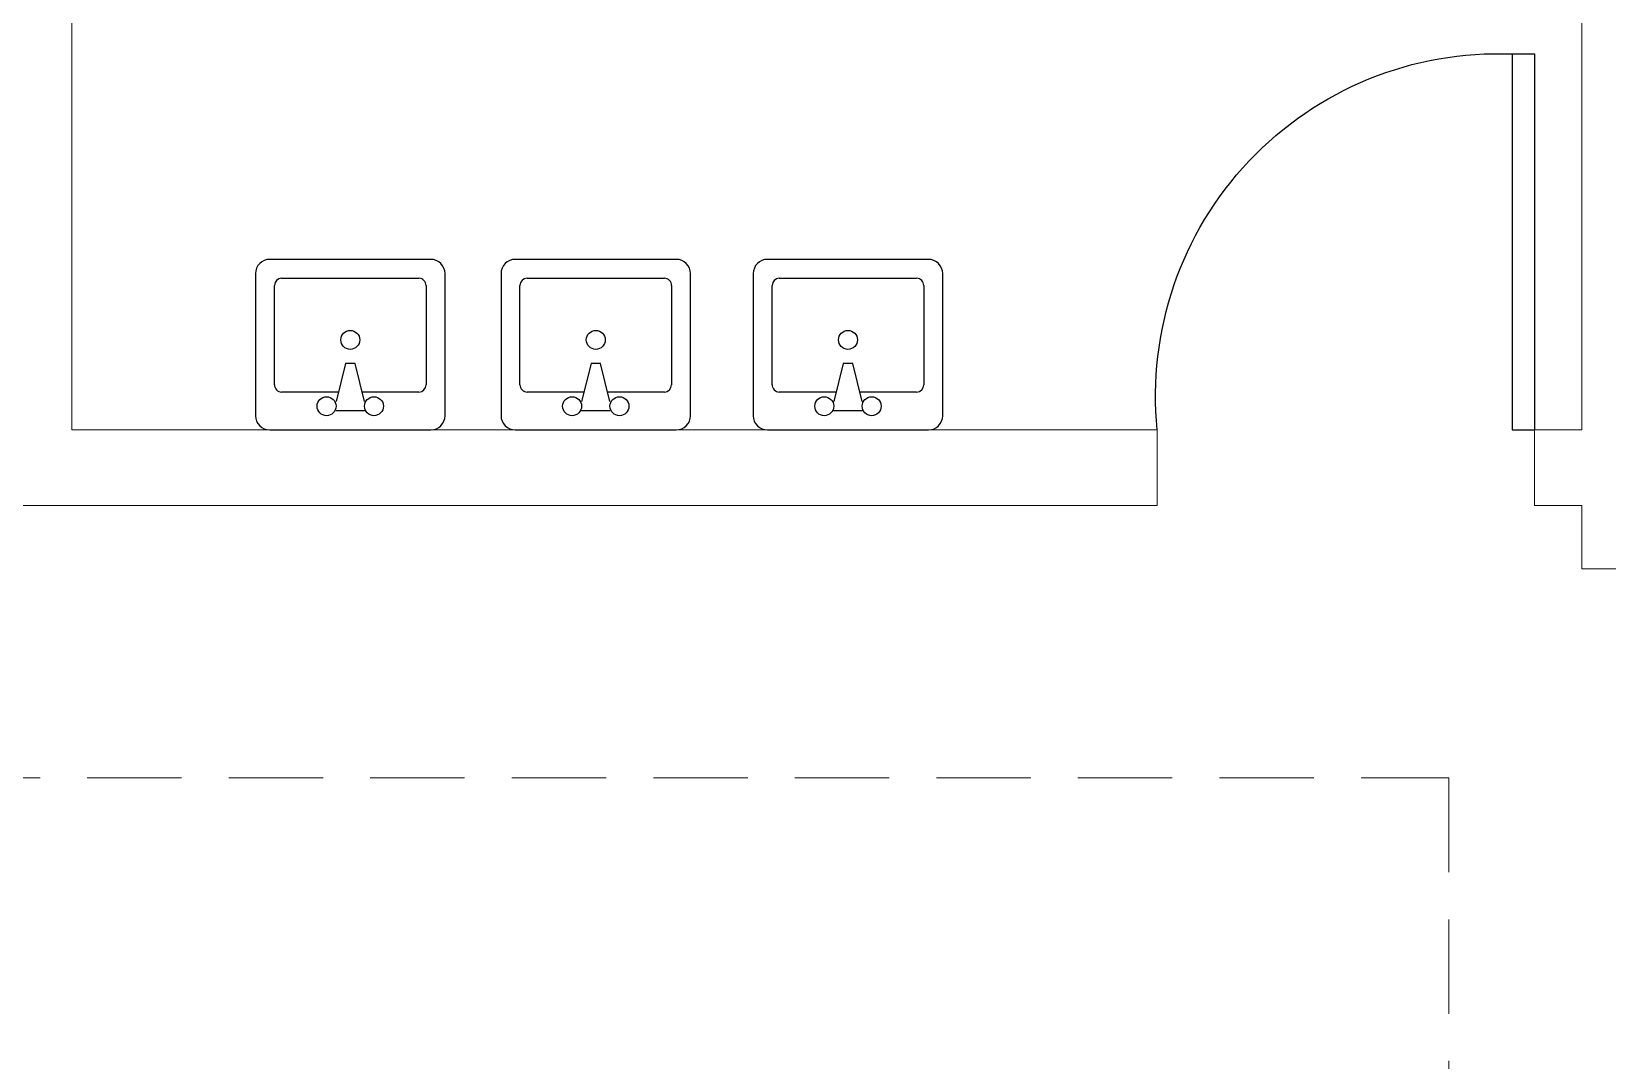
# Model space of a CAD drawing. Header units: inches. Extents: x 4 to 844, y 19 to 530.
# Drawn here: x 32.389 to 36.564, y 180.86 to 183.585 of the extents above; entities that cross this region are included whole.
import ezdxf

# ---------------------------------------------------------------- set-up
doc = ezdxf.new("R2010")
doc.units = ezdxf.units.IN
doc.header["$MEASUREMENT"] = 0
doc.linetypes.add('HIDDEN', pattern=[0.375, 0.25, -0.125])
doc.layers.add('FUR', color=6, linetype='Continuous')
doc.layers.add('TOIL', color=2, linetype='Continuous')

# ---------------------------------------------------------------- blocks, each defined once
blk = doc.blocks.new('LAV3')
at = {"color": 0, "linetype": 'ByBlock'}
for p, q in [((177.8, 254), (-203.2, 254)), ((-241.3, 215.9), (-241.3, -215.9)), ((215.9, -215.9), (215.9, 215.9)), ((-139.7, 31.75), (-139.7, 184.15)), ((-120.65, 203.2), (146.05, 203.2)), ((165.1, 184.15), (165.1, -184.15)), ((-190.5, -38.1), (-190.5, 38.1)), ((-63.5, 12.7), (-165.1, 38.1)), ((-63.5, -12.7), (-63.5, 12.7)), ((-165.1, -38.1), (-63.5, -12.7)), ((-139.7, -184.15), (-139.7, -31.75)), ((146.05, -203.2), (-120.65, -203.2)), ((-203.2, -254), (177.8, -254))]:
    blk.add_line(p, q, dxfattribs=at)
for centre in [(-177.8, 63.5), (0, 0), (-177.8, -63.5)]:
    blk.add_circle(centre, 25.4, dxfattribs=at)
for centre, radius, start, end in [((-203.2, 215.9), 38.1, 90, 180), ((177.8, 215.9), 38.1, 0, 90), ((-120.65, 184.15), 19.05, 90, 180), ((146.05, 184.15), 19.05, 0, 90), ((-120.65, -184.15), 19.05, 180, 270), ((146.05, -184.15), 19.05, 270, 0), ((-203.2, -215.9), 38.1, 180, 270), ((177.8, -215.9), 38.1, 270, 0)]:
    blk.add_arc(centre, radius, start, end, dxfattribs=at)
blk = doc.blocks.new('洗手盆-6')
at = {"layer": 'TOIL', "color": 177, "lineweight": 100, "true_color": 0x293189}
blk.add_blockref('LAV3', (203.2, -254), dxfattribs=at)
blk = doc.blocks.new('DESK4')
at = {"color": 0}
for p, q in [((0, 1), (-0.06, 1)), ((0, 0), (-0.06, 0))]:
    blk.add_line(p, q, dxfattribs=at)
blk.add_lwpolyline([(-0.06, 1), (-0.06, 0)], dxfattribs=at)
blk.add_lwpolyline([(0.944, 0, 0.455404), (0, 1), (0, 0)], format="xyb", dxfattribs=at)

msp = doc.modelspace()

# ---------------------------------------------------------------- linework, layer by layer
at = {"lineweight": 0}
for p, q in [((36.49592, 185.52995), (36.49592, 182.52995)), ((32.49574, 183.77386), (32.49574, 182.52995)), ((32.49574, 182.52995), (35.37086, 182.52995)), ((36.31108, 182.52995), (36.49592, 182.52995)), ((32.09592, 182.32995), (35.37084, 182.32995)), ((36.37084, 182.32995), (36.49592, 182.32995)), ((36.49592, 182.32995), (36.49592, 182.16192))]:
    msp.add_line(p, q, dxfattribs=at)
at = {"color": 40, "lineweight": 0, "true_color": 0xf8d731}
for p, q in [((35.37084, 182.52995), (35.37084, 182.32995)), ((36.37084, 182.52995), (36.37084, 182.32995)), ((36.69592, 182.16192), (36.49592, 182.16192))]:
    msp.add_line(p, q, dxfattribs=at)
at = {"linetype": 'HIDDEN', "lineweight": 0}
msp.add_lwpolyline([(28.03607, 181.60839), (36.14376, 181.60839), (36.14376, 180.12995), (28.03607, 180.12995)], close=True, dxfattribs=at)

# ---------------------------------------------------------------- block references
at = {"layer": 'FUR', "color": 40, "lineweight": 0, "true_color": 0xf8d731, "xscale": -0.99599986897069, "yscale": 0.99599986897069, "zscale": 0.99599986897069}
msp.add_blockref('DESK4', (36.31108, 182.52995), dxfattribs=at)
at = {"layer": 'TOIL', "color": 244, "lineweight": 0, "true_color": 0x991b1e, "xscale": 0.0009881539922951019, "yscale": 0.0009881539922951019, "zscale": 0.0009881539922951019, "rotation": 89.99999999999999}
for p in [(32.98207, 182.56759), (33.63245, 182.56759), (34.30069, 182.56759)]:
    msp.add_blockref('洗手盆-6', p, dxfattribs=at)

doc.saveas('drawing.dxf')
